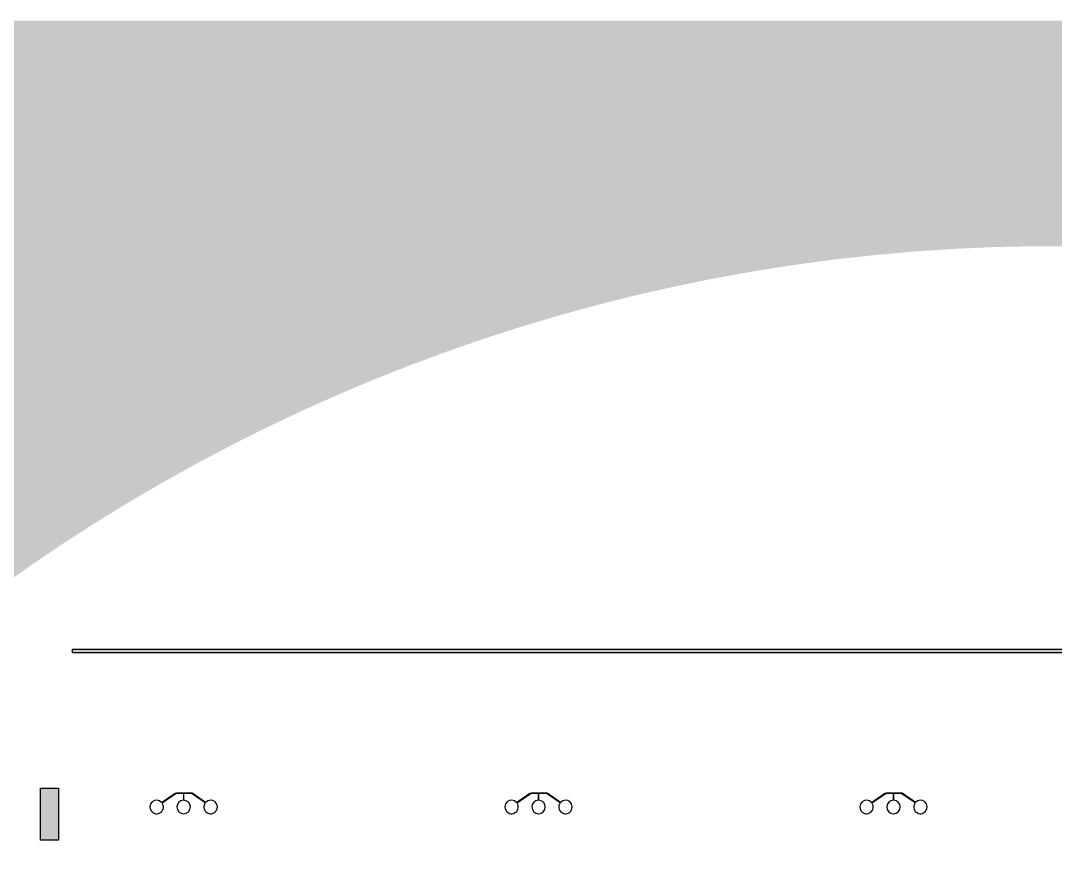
# Model space of a CAD drawing. Header units: inches. Extents: x 0 to 114300, y 0 to 114300.
# Drawn here: x 27999 to 57150, y 90757 to 114300 of the extents above; entities that cross this region are included whole.
import ezdxf

# ---------------------------------------------------------------- set-up
doc = ezdxf.new("R2010")
doc.units = ezdxf.units.IN
doc.header["$MEASUREMENT"] = 0

# ---------------------------------------------------------------- blocks, each defined once
blk = doc.blocks.new('*U32')
for p, q in [((-620, 145), (-242, 405)), ((-607, 129), (-210, 402)), ((-242, 405), (-207, 405)), ((-210, 402), (-207, 402)), ((-207, 402), (-207, 405)), ((207, 402), (207, 405)), ((242, 405), (207, 405)), ((210, 402), (207, 402)), ((607, 129), (210, 402)), ((620, 145), (242, 405)), ((1, 213), (-2, 213)), ((-2, 213), (-2, 210)), ((-2, 210), (-2, 206)), ((1, 210), (1, 213)), ((1, 210), (1, 206))]:
    blk.add_line(p, q)
for points in [[(-203, 402), (-203, 405), (-206, 405), (-206, 402)], [(-199, 402), (-199, 405), (-202, 405), (-202, 402)], [(-195, 402), (-195, 405), (-198, 405), (-198, 402)], [(-191, 402), (-191, 405), (-194, 405), (-194, 402)], [(-187, 402), (-187, 405), (-190, 405), (-190, 402)], [(-183, 402), (-183, 405), (-186, 405), (-186, 402)], [(-179, 402), (-179, 405), (-182, 405), (-182, 402)], [(-175, 402), (-175, 405), (-178, 405), (-178, 402)], [(-171, 402), (-171, 405), (-174, 405), (-174, 402)], [(-167, 402), (-167, 405), (-170, 405), (-170, 402)], [(-163, 402), (-163, 405), (-166, 405), (-166, 402)], [(-159, 402), (-159, 405), (-162, 405), (-162, 402)], [(-155, 402), (-155, 405), (-158, 405), (-158, 402)], [(-151, 402), (-151, 405), (-154, 405), (-154, 402)], [(-147, 402), (-147, 405), (-150, 405), (-150, 402)], [(-143, 402), (-143, 405), (-146, 405), (-146, 402)], [(-139, 402), (-139, 405), (-142, 405), (-142, 402)], [(-135, 402), (-135, 405), (-138, 405), (-138, 402)], [(-131, 402), (-131, 405), (-134, 405), (-134, 402)], [(-126, 402), (-126, 405), (-129, 405), (-129, 402)], [(-123, 402), (-123, 405), (-126, 405), (-126, 402)], [(-119, 402), (-119, 405), (-122, 405), (-122, 402)], [(-115, 402), (-115, 405), (-118, 405), (-118, 402)], [(-111, 402), (-111, 405), (-114, 405), (-114, 402)], [(-107, 402), (-107, 405), (-110, 405), (-110, 402)], [(-103, 402), (-103, 405), (-106, 405), (-106, 402)], [(-99, 402), (-99, 405), (-102, 405), (-102, 402)], [(-95, 402), (-95, 405), (-98, 405), (-98, 402)], [(-91, 402), (-91, 405), (-94, 405), (-94, 402)], [(-87, 402), (-87, 405), (-90, 405), (-90, 402)], [(-83, 402), (-83, 405), (-86, 405), (-86, 402)], [(-79, 402), (-79, 405), (-82, 405), (-82, 402)], [(-75, 402), (-75, 405), (-78, 405), (-78, 402)], [(-71, 402), (-71, 405), (-74, 405), (-74, 402)], [(-67, 402), (-67, 405), (-70, 405), (-70, 402)], [(-63, 402), (-63, 405), (-66, 405), (-66, 402)], [(-59, 402), (-59, 405), (-62, 405), (-62, 402)], [(-55, 402), (-55, 405), (-58, 405), (-58, 402)], [(-51, 402), (-51, 405), (-54, 405), (-54, 402)], [(-47, 402), (-47, 405), (-50, 405), (-50, 402)], [(-43, 402), (-43, 405), (-46, 405), (-46, 402)], [(-39, 402), (-39, 405), (-42, 405), (-42, 402)], [(-35, 402), (-35, 405), (-38, 405), (-38, 402)], [(-31, 402), (-31, 405), (-34, 405), (-34, 402)], [(-27, 402), (-27, 405), (-30, 405), (-30, 402)], [(-23, 402), (-23, 405), (-26, 405), (-26, 402)], [(-19, 402), (-19, 405), (-22, 405), (-22, 402)], [(-15, 402), (-15, 405), (-18, 405), (-18, 402)], [(-11, 402), (-11, 405), (-14, 405), (-14, 402)], [(-7, 402), (-7, 405), (-10, 405), (-10, 402)], [(-3, 402), (-3, 405), (-6, 405), (-6, 402)], [(1, 401), (-2, 401), (-2, 398), (1, 398)], [(1, 397), (-2, 397), (-2, 394), (1, 394)], [(1, 393), (-2, 393), (-2, 390), (1, 390)], [(1, 389), (-2, 389), (-2, 386), (1, 386)], [(1, 385), (-2, 385), (-2, 382), (1, 382)], [(1, 381), (-2, 381), (-2, 378), (1, 378)], [(1, 377), (-2, 377), (-2, 374), (1, 374)], [(1, 373), (-2, 373), (-2, 370), (1, 370)], [(1, 369), (-2, 369), (-2, 366), (1, 366)], [(1, 365), (-2, 365), (-2, 362), (1, 362)], [(1, 361), (-2, 361), (-2, 358), (1, 358)], [(1, 357), (-2, 357), (-2, 354), (1, 354)], [(1, 353), (-2, 353), (-2, 350), (1, 350)], [(1, 349), (-2, 349), (-2, 346), (1, 346)], [(1, 345), (-2, 345), (-2, 342), (1, 342)], [(1, 341), (-2, 341), (-2, 338), (1, 338)], [(1, 337), (-2, 337), (-2, 334), (1, 334)], [(1, 333), (-2, 333), (-2, 330), (1, 330)], [(1, 329), (-2, 329), (-2, 326), (1, 326)], [(1, 325), (-2, 325), (-2, 322), (1, 322)], [(1, 321), (-2, 321), (-2, 318), (1, 318)], [(1, 317), (-2, 317), (-2, 314), (1, 314)], [(1, 313), (-2, 313), (-2, 310), (1, 310)], [(1, 309), (-2, 309), (-2, 306), (1, 306)], [(1, 305), (-2, 305), (-2, 302), (1, 302)], [(1, 301), (-2, 301), (-2, 298), (1, 298)], [(1, 297), (-2, 297), (-2, 294), (1, 294)], [(1, 293), (-2, 293), (-2, 290), (1, 290)], [(-2, 402), (-2, 405), (1, 405), (1, 402)], [(3, 402), (3, 405), (6, 405), (6, 402)], [(7, 402), (7, 405), (10, 405), (10, 402)], [(11, 402), (11, 405), (14, 405), (14, 402)], [(15, 402), (15, 405), (18, 405), (18, 402)], [(19, 402), (19, 405), (22, 405), (22, 402)], [(23, 402), (23, 405), (26, 405), (26, 402)], [(27, 402), (27, 405), (30, 405), (30, 402)], [(31, 402), (31, 405), (34, 405), (34, 402)], [(35, 402), (35, 405), (38, 405), (38, 402)], [(39, 402), (39, 405), (42, 405), (42, 402)], [(43, 402), (43, 405), (46, 405), (46, 402)], [(47, 402), (47, 405), (50, 405), (50, 402)], [(51, 402), (51, 405), (54, 405), (54, 402)], [(55, 402), (55, 405), (58, 405), (58, 402)], [(59, 402), (59, 405), (62, 405), (62, 402)], [(63, 402), (63, 405), (66, 405), (66, 402)], [(67, 402), (67, 405), (70, 405), (70, 402)], [(71, 402), (71, 405), (74, 405), (74, 402)], [(75, 402), (75, 405), (78, 405), (78, 402)], [(79, 402), (79, 405), (82, 405), (82, 402)], [(83, 402), (83, 405), (86, 405), (86, 402)], [(87, 402), (87, 405), (90, 405), (90, 402)], [(91, 402), (91, 405), (94, 405), (94, 402)], [(95, 402), (95, 405), (98, 405), (98, 402)], [(99, 402), (99, 405), (102, 405), (102, 402)], [(103, 402), (103, 405), (106, 405), (106, 402)], [(107, 402), (107, 405), (110, 405), (110, 402)], [(111, 402), (111, 405), (114, 405), (114, 402)], [(115, 402), (115, 405), (118, 405), (118, 402)], [(119, 402), (119, 405), (122, 405), (122, 402)], [(123, 402), (123, 405), (126, 405), (126, 402)], [(126, 402), (126, 405), (129, 405), (129, 402)], [(131, 402), (131, 405), (134, 405), (134, 402)], [(135, 402), (135, 405), (138, 405), (138, 402)], [(139, 402), (139, 405), (142, 405), (142, 402)], [(143, 402), (143, 405), (146, 405), (146, 402)], [(147, 402), (147, 405), (150, 405), (150, 402)], [(151, 402), (151, 405), (154, 405), (154, 402)], [(155, 402), (155, 405), (158, 405), (158, 402)], [(159, 402), (159, 405), (162, 405), (162, 402)], [(163, 402), (163, 405), (166, 405), (166, 402)], [(167, 402), (167, 405), (170, 405), (170, 402)], [(171, 402), (171, 405), (174, 405), (174, 402)], [(175, 402), (175, 405), (178, 405), (178, 402)], [(179, 402), (179, 405), (182, 405), (182, 402)], [(183, 402), (183, 405), (186, 405), (186, 402)], [(187, 402), (187, 405), (190, 405), (190, 402)], [(191, 402), (191, 405), (194, 405), (194, 402)], [(195, 402), (195, 405), (198, 405), (198, 402)], [(199, 402), (199, 405), (202, 405), (202, 402)], [(203, 402), (203, 405), (206, 405), (206, 402)], [(1, 289), (-2, 289), (-2, 286), (1, 286)], [(1, 285), (-2, 285), (-2, 282), (1, 282)], [(1, 281), (-2, 281), (-2, 278), (1, 278)], [(1, 277), (-2, 277), (-2, 274), (1, 274)], [(1, 273), (-2, 273), (-2, 270), (1, 270)], [(1, 269), (-2, 269), (-2, 266), (1, 266)], [(1, 265), (-2, 265), (-2, 262), (1, 262)], [(1, 261), (-2, 261), (-2, 258), (1, 258)], [(1, 257), (-2, 257), (-2, 254), (1, 254)], [(1, 253), (-2, 253), (-2, 250), (1, 250)], [(1, 249), (-2, 249), (-2, 246), (1, 246)], [(1, 245), (-2, 245), (-2, 242), (1, 242)], [(1, 241), (-2, 241), (-2, 238), (1, 238)], [(1, 237), (-2, 237), (-2, 234), (1, 234)], [(1, 233), (-2, 233), (-2, 230), (1, 230)], [(1, 229), (-2, 229), (-2, 226), (1, 226)], [(1, 225), (-2, 225), (-2, 222), (1, 222)], [(1, 221), (-2, 221), (-2, 218), (1, 218)], [(1, 217), (-2, 217), (-2, 214), (1, 214)]]:
    blk.add_lwpolyline(points, close=True)
for centre, start, end in [((-760, 16), 42.6079, 36.5501), ((0, 16), 90.4523, 89.5477), ((760, 16), 143.4499, 137.3921)]:
    blk.add_arc(centre, 190, start, end)
blk = doc.blocks.new('*U33')
at = {"color": 0, "linetype": 'ByBlock', "lineweight": -2, "transparency": 16777216}
for p in [(0, 0), (10000, 0), (20000, 0)]:
    blk.add_blockref('*U32', p, dxfattribs=at)

msp = doc.modelspace()

# ---------------------------------------------------------------- hatches: boundary and pattern name
h = msp.add_hatch()
h.set_pattern_fill('ANSI31', color=256, scale=100)
h.set_pattern_definition([(45, (-3636.992, -6350), (-8.8388348, 8.8388348), [])])
h.paths.add_polyline_path([(114300, 0), (0, 0), (0, 114300), (114300, 114300)])
edge = h.paths.add_edge_path(flags=16)
edge.add_arc((57150, 57150), 50800, 288.3584, 529.7953, ccw=False)
edge.add_line((73150, 8935), (41150, 8935))
edge.add_arc((57150, 57150), 50800, 190.2047, 251.6416, ccw=False)
edge.add_arc((57150, 57150), 50800, 169.7953, 190.2047, ccw=False)
h = msp.add_hatch(color=256)
h.dxf.hatch_style = 1
h.paths.add_polyline_path([(29455, 96593), (84455, 96593), (84455, 96493), (29455, 96493)])
h = msp.add_hatch()
h.set_pattern_fill('ANSI31', color=256)
h.paths.add_polyline_path([(28558, 92676), (29065, 92676), (29065, 91212), (28558, 91212)])

# ---------------------------------------------------------------- linework, layer by layer
for points in [[(29455, 96593), (84455, 96593), (84455, 96493), (29455, 96493)], [(28558, 92676), (29065, 92676), (29065, 91212), (28558, 91212)]]:
    msp.add_lwpolyline(points, close=True)

# ---------------------------------------------------------------- block references
msp.add_blockref('*U33', (32590, 92131))

doc.saveas('drawing.dxf')
